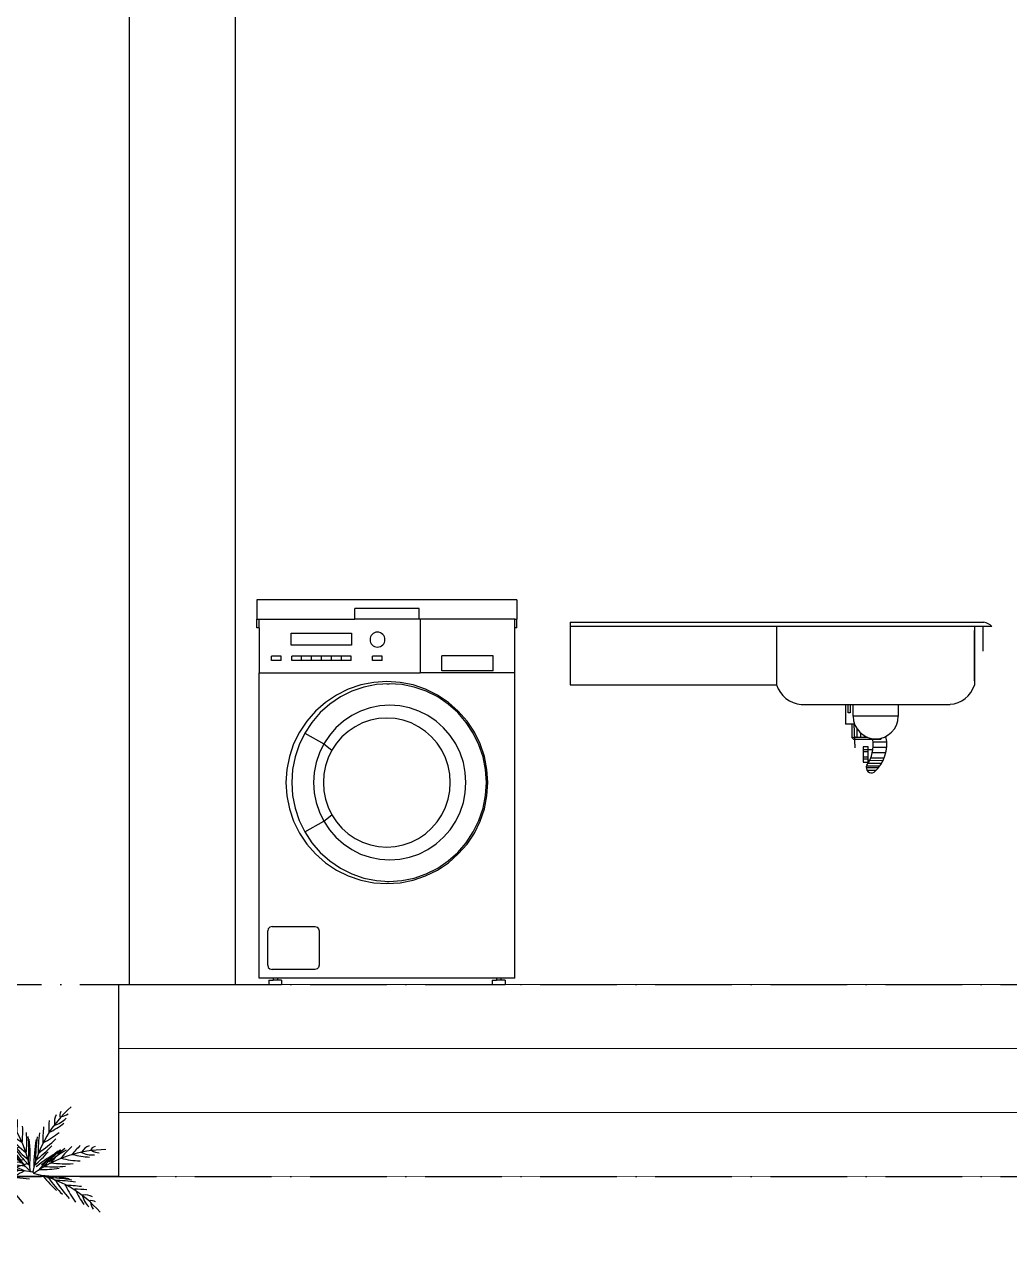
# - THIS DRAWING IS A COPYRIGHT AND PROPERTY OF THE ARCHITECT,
# Model space of a CAD drawing. Header units: millimetres. Extents: x -2842 to 116137, y -21481 to 17561.
# Drawn here: x 13105 to 15418, y -17548 to -14699 of the extents above; entities that cross this region are included whole.
import ezdxf
from ezdxf.xclip import XClip

# ---------------------------------------------------------------- set-up
doc = ezdxf.new("R2010")
doc.units = ezdxf.units.MM
doc.header["$LTSCALE"] = 150
doc.header["$XCLIPFRAME"] = 2
doc.linetypes.add('ACAD_ISO10W100', pattern=[18, 12, -3, 0, -3])
for name, color, linetype in [('ad-Elevation 10', 8, 'Continuous'), ('ad-Furniture', 8, 'Continuous'), ('ad-Grid', 8, 'ACAD_ISO10W100'), ('ad-MS Column', 1, 'Continuous')]:
    doc.layers.add(name, color=color, linetype=linetype)
doc.layers.add('ad-Landscape', color=7, linetype='Continuous', true_color=0x007f00)
doc.layers.add('ad-Verandah', color=7, linetype='Continuous', true_color=0xa57c52)

# ---------------------------------------------------------------- blocks, each defined once
blk = doc.blocks.new('hefhjbf')
for p, q in [((-605, 887.4), (-605, 842)), ((-375.6, 867.2), (-224.4, 867.2)), ((-375.6, 842), (-375.6, 867.2)), ((-224.4, 842), (-224.4, 867.2)), ((-605, 821.8), (-605, 842)), ((-600, 842), (-605, 842)), ((-600, 842), (-378.2, 842)), ((-600, 821.8), (-600, 842)), ((-378.2, 842), (-375.6, 842)), ((-378.2, 842), (-378.2, 716)), ((-375.6, 842), (-224.4, 842)), ((0, 842), (-224.4, 842)), ((0, 821.8), (0, 842)), ((5, 821.8), (5, 842)), ((-605, 821.8), (-600, 821.8)), ((-600, 716), (-600, 821.8)), ((-216.8, 809.4), (-216.8, 781.4)), ((-75.6, 809.4), (-216.8, 809.4)), ((-75.6, 781.4), (-75.6, 809.4)), ((0, 821.8), (5, 821.8)), ((0, 821.8), (0, 716)), ((-216.8, 781.4), (-75.6, 781.4)), ((-549.6, 756.3), (-428.6, 756.3)), ((-549.6, 721), (-549.6, 756.3)), ((-428.6, 721), (-428.6, 756.3)), ((-288.6, 755.3), (-266.2, 755.3)), ((-288.6, 745.2), (-288.6, 755.3)), ((-288.6, 745.2), (-266.2, 745.2)), ((-266.2, 745.2), (-266.2, 755.3)), ((-215.9, 755.3), (-193.5, 755.3)), ((-215.9, 745.2), (-215.9, 755.3)), ((-215.9, 745.2), (-193.5, 745.2)), ((-193.5, 745.2), (-193.5, 755.3)), ((-193.5, 755.3), (-146.7, 755.3)), ((-193.5, 745.2), (-146.7, 745.2)), ((-170.1, 745.2), (-170.1, 755.3)), ((-169.1, 755.3), (-146.7, 755.3)), ((-169.1, 745.2), (-146.7, 745.2)), ((-146.7, 755.3), (-99.9, 755.3)), ((-146.7, 745.2), (-146.7, 755.3)), ((-146.7, 745.2), (-99.9, 745.2)), ((-123.3, 745.2), (-123.3, 755.3)), ((-122.3, 755.3), (-99.9, 755.3)), ((-122.3, 745.2), (-99.9, 745.2)), ((-99.9, 755.3), (-76.5, 755.3)), ((-99.9, 745.2), (-99.9, 755.3)), ((-99.9, 745.2), (-76.5, 745.2)), ((-76.5, 745.2), (-76.5, 755.3)), ((-51.6, 755.3), (-29.2, 755.3)), ((-51.6, 745.2), (-51.6, 755.3)), ((-51.6, 745.2), (-29.2, 745.2)), ((-29.2, 745.2), (-29.2, 755.3)), ((-600, 0), (-600, 716)), ((-600, 716), (-378.2, 716)), ((-549.6, 721), (-428.6, 721)), ((0, 716), (-378.2, 716)), ((0, 0), (0, 716)), ((-390.7, 677.8), (-361.3, 687.7)), ((-364.1, 682.9), (-334.8, 688.8)), ((-361.3, 687.7), (-330.9, 693.8)), ((-334.8, 688.8), (-305, 690.8)), ((-330.9, 693.8), (-300, 695.8)), ((-299.7, 690.8), (-305, 690.8)), ((-305, 690.8), (-275.2, 688.8)), ((-300, 695.8), (-269.1, 693.8)), ((-275.2, 688.8), (-245.9, 682.9)), ((-269.1, 693.8), (-238.7, 687.7)), ((-238.7, 687.7), (-209.3, 677.8)), ((-444.3, 646.8), (-418.5, 664)), ((-444, 642.8), (-419.2, 659.7)), ((-419.2, 659.7), (-392.4, 673.1)), ((-418.5, 664), (-390.7, 677.8)), ((-392.4, 673.1), (-364.1, 682.9)), ((-245.9, 682.9), (-217.6, 673.1)), ((-217.6, 673.1), (-190.8, 659.7)), ((-209.3, 677.8), (-181.5, 664)), ((-190.8, 659.7), (-165.9, 642.8)), ((-181.5, 664), (-155.7, 646.8)), ((-467.6, 626.4), (-444.3, 646.8)), ((-466.5, 622.8), (-444, 642.8)), ((-375.1, 626.5), (-353, 634.2)), ((-353, 634.2), (-330.1, 638.8)), ((-330.1, 638.8), (-306.7, 640.3)), ((-306.7, 640.3), (-283.4, 638.8)), ((-283.4, 638.8), (-260.5, 634.2)), ((-260.5, 634.2), (-238.3, 626.5)), ((-165.9, 642.8), (-143.5, 622.8)), ((-155.7, 646.8), (-132.4, 626.4)), ((-505.2, 577.3), (-488, 603.1)), ((-502.8, 574.8), (-486.2, 600)), ((-488, 603.1), (-467.6, 626.4)), ((-486.2, 600), (-466.5, 622.8)), ((-433.1, 587.2), (-415.5, 602.8)), ((-415.5, 602.8), (-396.1, 616)), ((-396.1, 616), (-375.1, 626.5)), ((-374.2, 589.8), (-356.7, 598.6)), ((-356.7, 598.6), (-338.3, 604.9)), ((-338.3, 604.9), (-319.2, 608.8)), ((-319.2, 608.8), (-299.7, 610.1)), ((-299.7, 610.1), (-280.3, 608.8)), ((-280.3, 608.8), (-261.2, 604.9)), ((-261.2, 604.9), (-242.7, 598.6)), ((-242.7, 598.6), (-225.2, 589.8)), ((-238.3, 626.5), (-217.3, 616)), ((-217.3, 616), (-197.9, 602.8)), ((-197.9, 602.8), (-180.3, 587.2)), ((-143.5, 622.8), (-123.8, 600)), ((-132.4, 626.4), (-112, 603.1)), ((-123.8, 600), (-107.2, 574.8)), ((-112, 603.1), (-94.8, 577.3)), ((-518.9, 549.5), (-505.2, 577.3)), ((-516, 547.6), (-502.8, 574.8)), ((-448.5, 569.3), (-433.1, 587.2)), ((-405, 565.8), (-390.4, 578.8)), ((-390.4, 578.8), (-374.2, 589.8)), ((-225.2, 589.8), (-209, 578.8)), ((-209, 578.8), (-194.4, 565.8)), ((-180.3, 587.2), (-164.9, 569.3)), ((-107.2, 574.8), (-151.9, 549.6)), ((-107.2, 574.8), (-93.9, 547.6)), ((-94.8, 577.3), (-81.1, 549.5)), ((-528.9, 520.2), (-518.9, 549.5)), ((-525.6, 518.9), (-516, 547.6)), ((-471.9, 528.3), (-461.5, 549.6)), ((-461.5, 549.6), (-448.5, 569.3)), ((-428.7, 534.5), (-417.9, 550.9)), ((-417.9, 550.9), (-405, 565.8)), ((-194.4, 565.8), (-181.5, 550.9)), ((-181.5, 550.9), (-170.7, 534.5)), ((-151.9, 549.6), (-170.7, 534.5)), ((-164.9, 569.3), (-151.9, 549.6)), ((-151.9, 549.6), (-141.6, 528.3)), ((-93.9, 547.6), (-84.3, 518.9)), ((-81.1, 549.5), (-71.1, 520.2)), ((-534.9, 489.8), (-528.9, 520.2)), ((-531.4, 489.1), (-525.6, 518.9)), ((-479.4, 505.8), (-471.9, 528.3)), ((-443.6, 498), (-437.3, 516.7)), ((-437.3, 516.7), (-428.7, 534.5)), ((-170.7, 534.5), (-162.1, 516.7)), ((-162.1, 516.7), (-155.8, 498)), ((-141.6, 528.3), (-134.1, 505.8)), ((-84.3, 518.9), (-78.5, 489.1)), ((-71.1, 520.2), (-65.1, 489.8)), ((-537, 458.8), (-534.9, 489.8)), ((-533.4, 458.8), (-531.4, 489.1)), ((-483.9, 482.5), (-479.4, 505.8)), ((-447.4, 478.6), (-443.6, 498)), ((-155.8, 498), (-152, 478.6)), ((-134.1, 505.8), (-129.5, 482.5)), ((-78.5, 489.1), (-76.6, 458.8)), ((-65.1, 489.8), (-63, 458.8)), ((-534.9, 427.9), (-537, 458.8)), ((-531.4, 428.6), (-533.4, 458.8)), ((-485.5, 458.8), (-483.9, 482.5)), ((-483.9, 435.1), (-485.5, 458.8)), ((-448.7, 458.8), (-447.4, 478.6)), ((-447.4, 439.1), (-448.7, 458.8)), ((-152, 478.6), (-150.8, 458.8)), ((-150.8, 458.8), (-152, 439.1)), ((-129.5, 482.5), (-128, 458.8)), ((-128, 458.8), (-129.5, 435.1)), ((-76.6, 458.8), (-78.5, 428.6)), ((-63, 458.8), (-65.1, 427.9)), ((-528.9, 397.5), (-534.9, 427.9)), ((-525.6, 398.8), (-531.4, 428.6)), ((-479.4, 411.8), (-483.9, 435.1)), ((-443.6, 419.7), (-447.4, 439.1)), ((-152, 439.1), (-155.8, 419.7)), ((-129.5, 435.1), (-134.1, 411.8)), ((-78.5, 428.6), (-84.3, 398.8)), ((-65.1, 427.9), (-71.1, 397.5)), ((-471.9, 389.4), (-479.4, 411.8)), ((-437.3, 400.9), (-443.6, 419.7)), ((-428.7, 383.2), (-437.3, 400.9)), ((-162.1, 400.9), (-170.7, 383.2)), ((-155.8, 419.7), (-162.1, 400.9)), ((-134.1, 411.8), (-141.6, 389.4)), ((-518.9, 368.1), (-528.9, 397.5)), ((-516, 370.1), (-525.6, 398.8)), ((-461.5, 368.1), (-471.9, 389.4)), ((-417.9, 366.7), (-428.7, 383.2)), ((-170.7, 383.2), (-181.5, 366.7)), ((-151.9, 368.1), (-170.7, 383.2)), ((-141.6, 389.4), (-151.9, 368.1)), ((-84.3, 398.8), (-93.9, 370.1)), ((-71.1, 397.5), (-81.1, 368.1)), ((-505.2, 340.3), (-518.9, 368.1)), ((-502.8, 342.9), (-516, 370.1)), ((-486.2, 317.6), (-502.8, 342.9)), ((-448.5, 348.3), (-461.5, 368.1)), ((-433.1, 330.5), (-448.5, 348.3)), ((-405, 351.9), (-417.9, 366.7)), ((-390.4, 338.8), (-405, 351.9)), ((-194.4, 351.9), (-209, 338.8)), ((-181.5, 366.7), (-194.4, 351.9)), ((-164.9, 348.3), (-180.3, 330.5)), ((-151.9, 368.1), (-164.9, 348.3)), ((-107.2, 342.9), (-151.9, 368.1)), ((-107.2, 342.9), (-123.8, 317.6)), ((-93.9, 370.1), (-107.2, 342.9)), ((-81.1, 368.1), (-94.8, 340.3)), ((-488, 314.6), (-505.2, 340.3)), ((-467.6, 291.3), (-488, 314.6)), ((-466.5, 294.8), (-486.2, 317.6)), ((-415.5, 314.8), (-433.1, 330.5)), ((-396.1, 301.6), (-415.5, 314.8)), ((-374.2, 327.8), (-390.4, 338.8)), ((-356.7, 319.1), (-374.2, 327.8)), ((-338.3, 312.7), (-356.7, 319.1)), ((-242.7, 319.1), (-261.2, 312.7)), ((-225.2, 327.8), (-242.7, 319.1)), ((-209, 338.8), (-225.2, 327.8)), ((-197.9, 314.8), (-217.3, 301.6)), ((-180.3, 330.5), (-197.9, 314.8)), ((-123.8, 317.6), (-143.5, 294.8)), ((-112, 314.6), (-132.4, 291.3)), ((-94.8, 340.3), (-112, 314.6)), ((-444.3, 270.8), (-467.6, 291.3)), ((-444, 274.8), (-466.5, 294.8)), ((-375.1, 291.1), (-396.1, 301.6)), ((-353, 283.5), (-375.1, 291.1)), ((-319.2, 308.9), (-338.3, 312.7)), ((-299.7, 307.6), (-319.2, 308.9)), ((-280.3, 308.9), (-299.7, 307.6)), ((-261.2, 312.7), (-280.3, 308.9)), ((-238.3, 291.1), (-260.5, 283.5)), ((-217.3, 301.6), (-238.3, 291.1)), ((-143.5, 294.8), (-165.9, 274.8)), ((-132.4, 291.3), (-155.7, 270.8)), ((-418.5, 253.6), (-444.3, 270.8)), ((-419.2, 258), (-444, 274.8)), ((-392.4, 244.5), (-419.2, 258)), ((-330.1, 278.9), (-353, 283.5)), ((-306.7, 277.3), (-330.1, 278.9)), ((-283.4, 278.9), (-306.7, 277.3)), ((-260.5, 283.5), (-283.4, 278.9)), ((-190.8, 258), (-217.6, 244.5)), ((-165.9, 274.8), (-190.8, 258)), ((-155.7, 270.8), (-181.5, 253.6)), ((-390.7, 239.9), (-418.5, 253.6)), ((-364.1, 234.8), (-392.4, 244.5)), ((-361.3, 229.9), (-390.7, 239.9)), ((-334.8, 228.9), (-364.1, 234.8)), ((-330.9, 223.9), (-361.3, 229.9)), ((-305, 226.9), (-334.8, 228.9)), ((-275.2, 228.9), (-305, 226.9)), ((-245.9, 234.8), (-275.2, 228.9)), ((-238.7, 229.9), (-269.1, 223.9)), ((-217.6, 244.5), (-245.9, 234.8)), ((-209.3, 239.9), (-238.7, 229.9)), ((-181.5, 253.6), (-209.3, 239.9)), ((-300, 221.8), (-330.9, 223.9)), ((-299.7, 226.9), (-305, 226.9)), ((-269.1, 223.9), (-300, 221.8)), ((-139.8, 116), (-141.2, 110.9)), ((-136.1, 119.7), (-139.8, 116)), ((-131.1, 121), (-136.1, 119.7)), ((-30.3, 121), (-131.1, 121)), ((-30.3, 121), (-25.2, 119.7)), ((-25.2, 119.7), (-21.5, 116)), ((-21.5, 116), (-20.2, 110.9)), ((-141.2, 110.9), (-141.2, 30.3)), ((-20.2, 30.3), (-20.2, 110.9)), ((-141.2, 30.3), (-139.8, 25.2)), ((-20.2, 30.3), (-21.5, 25.2)), ((-600, 0), (-567.2, 0)), ((-567.2, 0), (-567.2, -5)), ((-567.2, 0), (-557.1, 0)), ((-557.1, 0), (-557.1, -5)), ((-557.1, 0), (-42.9, 0)), ((-139.8, 25.2), (-136.1, 21.5)), ((-136.1, 21.5), (-131.1, 20.2)), ((-131.1, 20.2), (-30.3, 20.2)), ((-42.9, 0), (-42.9, -5)), ((-42.9, 0), (-32.8, 0)), ((-32.8, 0), (-32.8, -5)), ((-32.8, 0), (0, 0)), ((-25.2, 21.5), (-30.3, 20.2)), ((-21.5, 25.2), (-25.2, 21.5)), ((-577.3, -5), (-577.3, -15.1)), ((-577.3, -5), (-567.2, -5)), ((-547.1, -15.1), (-577.3, -15.1)), ((-567.2, -5), (-557.1, -5)), ((-547.1, -5), (-557.1, -5)), ((-547.1, -5), (-547.1, -15.1)), ((-52.9, -5), (-52.9, -15.1)), ((-52.9, -5), (-42.9, -5)), ((-22.7, -15.1), (-52.9, -15.1)), ((-42.9, -5), (-32.8, -5)), ((-22.7, -5), (-32.8, -5)), ((-22.7, -5), (-22.7, -15.1))]:
    blk.add_line(p, q)
blk.add_lwpolyline([(-605, 887.4), (5, 887.4), (5, 842), (0, 842)])
blk.add_circle((-277.9, 794.1), 17.5)
blk = doc.blocks.new('ggh')
for p, q in [((439.6, 0.2, 0), (-550.4, -0.2, 0)), ((-65.7, 0.2, 0), (-65.7, -97.8, 0)), ((-65.7, 0.2, 0), (-65.7, -97.8, 0)), ((398.6, 0.2, 0), (398.6, -97.8, 0)), ((418.6, 0.2, 0), (418.6, -58.2, 0)), ((398.6, -9.8, 0), (398.6, -130.3, 0)), ((398.6, -127.7, 0), (398.6, -9.8, 0)), ((-65.7, -97.8, 0), (-65.7, -137, 0)), ((-65.7, -97.8, 0), (-65.7, -137, 0)), ((398.6, -97.8, 0), (398.6, -137.6, 0)), ((-7.8, -182.8, 0), (341.3, -182.8, 0)), ((-7.8, -182.8, 0), (341.3, -182.8, 0)), ((95.8, -182.8, 0), (95.8, -229.1, 0)), ((102, -182.8, 0), (107.1, -182.8, 0)), ((102, -202.5, 0), (102, -182.8, 0)), ((107.1, -182.8, 0), (107.1, -202.5, 0)), ((113.8, -210.8, 0), (113.8, -182.8, 0)), ((113.8, -182.8, 0), (219.7, -182.8, 0)), ((219.7, -182.8, 0), (219.7, -210.8, 0)), ((107.1, -202.5, 0), (102, -202.5, 0)), ((219.7, -210.8, 0), (113.8, -210.8, 0)), ((219.7, -210.8, 0), (113.9, -210.8, 0)), ((117.1, -229.1, 0), (95.8, -229.1, 0)), ((110.6, -229.1, 0), (110.6, -260.3, 0)), ((115.6, -229.1, 0), (117.6, -284.7, 0)), ((122.9, -240.4, 0), (122.9, -260.3, 0)), ((131.2, -250, 0), (131.2, -260.3, 0)), ((110.6, -260.3, 0), (115.6, -265.3, 0)), ((148.1, -260.3, 0), (110.6, -260.3, 0)), ((177.9, -265.3, 0), (115.6, -265.3, 0)), ((117, -267.7, 0), (117.3, -276.3, 0)), ((149.2, -282.6, 0), (137.7, -282.6, 0)), ((137.7, -282.6, 0), (137.7, -318.4, 0)), ((140.1, -256.5, 0), (140.1, -260.3, 0)), ((149.2, -318.4, 0), (149.2, -282.6, 0)), ((192.7, -271.4, 0), (160.7, -271.3, 0)), ((192.5, -283.9, 0), (160.7, -283.8, 0)), ((181.6, -261.6, 0), (177.9, -265.3, 0)), ((149.2, -289.8, 0), (137.7, -289.8, 0)), ((149.2, -294, 0), (137.7, -294, 0)), ((149.2, -306.6, 0), (137.7, -306.6, 0)), ((149.2, -311.2, 0), (137.7, -311.2, 0)), ((186.5, -308.9, 0), (154.9, -308.8, 0)), ((190.8, -296.4, 0), (158.8, -296.3, 0)), ((137.7, -318.4, 0), (149.2, -318.4, 0)), ((172.9, -331.8, 0), (144.8, -332.1, 0)), ((175.9, -327.9, 0), (145, -328.2, 0)), ((166.7, -338.1, 0), (147, -338.3, 0)), ((180.2, -321.6, 0), (148.4, -321.9, 0)), ((183.9, -314.7, 0), (152.2, -315.1, 0))]:
    blk.add_line(p, q)
at = {"elevation": 0}
for points in [[(-550.4, 9.8), (-550.4, -137), (-65.7, -137)], [(-550.4, 9.8), (420.3, 9.8)]]:
    blk.add_lwpolyline(points, dxfattribs=at)
for centre, radius, start, end in [((414.8, -25.6, 0), 35.8, 46.1432, 81.0784), ((-3.1, -117.4, 0), 65.6, 197.4118, 265.9264), ((336.5, -117.7, 0), 65.2, 274.186, 342.22), ((166.8, -210.8, 0), 52.9, 180, 0), ((75.3, -277.3, 0), 85.7, 325.5936, 7.9915), ((105.4, -276.3, 0), 87.4, 311.5244, 11.9072), ((162.6, -47.6, 0), 241.4, 266.8179, 269.4103), ((157.1, -331.1, 0), 12.4, 154.0936, 300.3569), ((162.6, -47.6, 0), 266.4, 267.1168, 267.8785)]:
    blk.add_arc(centre, radius, start, end)
blk = doc.blocks.new('zw$66E4')
at = {"layer": 'ad-MS Column'}
blk.add_lwpolyline([(0, 0), (250, 0), (250, 3050), (0, 3050)], close=True, dxfattribs=at)
blk = doc.blocks.new('njkvifuyu')
at = {"layer": 'ad-Elevation 10'}
for points in [[(-7355, -3500), (-13550, -3500), (-13550, 0)], [(-7355, -3050), (-7355, -3500)]]:
    blk.add_lwpolyline(points, dxfattribs=at)
at = {"layer": 'ad-Verandah', "const_width": 2}
for points in [[(-7355, -3050), (-3925, -3050), (-3925, -3200), (-7355, -3200)], [(-7355, -3200), (-3925, -3200), (-3925, -3350), (-7355, -3350)], [(-7355, -3350), (-3925, -3350), (-3925, -3500), (-7355, -3500)]]:
    blk.add_lwpolyline(points, close=True, dxfattribs=at)
at = {"layer": 'ad-Furniture', "xscale": -1}
blk.add_blockref('hefhjbf', (-7025, -3034.9), dxfattribs=at)
at = {"layer": 'ad-Furniture'}
blk.add_blockref('ggh', (-5744.6, -2209.8, 0), dxfattribs=at)
at = {"layer": 'ad-MS Column'}
blk.add_blockref('zw$66E4', (-7330, -3050), dxfattribs=at)
blk = doc.blocks.new('zw$38DE')
at = {"layer": 'ad-Grid', "ltscale": 0.1}
for points in [[(-27431.1, 0), (0, 0)], [(-27431.1, -450), (0, -450)]]:
    blk.add_lwpolyline(points, dxfattribs=at)
blk = doc.blocks.new('TR12')
at = {"layer": 'ad-Landscape', "color": 0}
for p, q in [((-0.095, 1.078), (-0.608, 2.035)), ((0, 0), (-0.186, 2.116)), ((-0.161, 1.023), (0.05, 1.957)), ((-0.116, 1.313), (0.501, 2.064)), ((0, 0), (0.581, 2.043)), ((0.296, 1.041), (0.159, 2.118)), ((-1.094, 0.735), (-1.292, 1.686)), ((0, 0), (-0.974, 1.698)), ((-0.515, 0.899), (-0.651, 1.846)), ((-0.223, 1.417), (-0.553, 1.878)), ((0, 0), (-0.304, 1.934)), ((0.361, 1.268), (1.204, 1.75)), ((-0.714, 1.244), (-1.186, 1.557)), ((-1.285, 0.296), (-1.808, 1.114)), ((0, 0), (-1.763, 1.184)), ((1.279, 0.65), (1.615, 1.106)), ((-0.899, 0.603), (-1.965, 0.806)), ((-1.023, 0.163), (-1.846, 0.653)), ((0, 0), (1.745, 0.887)), ((0, 0), (-2.07, 0.477)), ((0.924, 0.469), (1.877, 0.557)), ((1.082, 0.04), (2.064, 0.503)), ((-1.055, 0.243), (-2.123, 0.051)), ((-1.416, 0.226), (-1.957, 0.055)), ((0, 0), (-1.933, 0.309)), ((0, 0), (-1.916, -0.402)), ((0, 0), (2.123, 0.079)), ((1.317, 0.049), (2.036, -0.605)), ((-1.014, -0.213), (-1.957, -0.049)), ((-1.715, -0.36), (-1.947, -0.205)), ((-1.404, -0.294), (-1.848, -0.647))]:
    blk.add_line(p, q, dxfattribs=at)
blk = doc.blocks.new('TR13')
at = {"layer": 'ad-Landscape'}
for centre, radius, start, end in [((2.274, 0.393), 2.308, 153.8471, 189.8045), ((0.279, 1.137), 0.284, 174.8554, 213.511), ((-0.316, 1.395), 0.558, 309.4156, 336.9891), ((0.175, 1.225), 0.119, 165.7556, 225.016), ((-0.039, 1.406), 0.275, 300.4086, 330.328), ((2.506, 1.862), 2.724, 198.1648, 203.115), ((-1.075, 1.779), 1.451, 318.0291, 330.8083), ((-2.009, -1.216), 2.308, 31.3349, 67.3424), ((-0.935, 1.07), 0.275, 250.8614, 280.7808), ((-0.719, 1.244), 0.558, 244.2003, 271.7738), ((-0.977, 0.793), 0.119, 356.1734, 55.4338), ((-0.997, 0.657), 0.284, 7.6784, 46.334), ((-3.15, -0.263), 2.724, 18.0744, 23.0247), ((-2.981, -0.412), 2.724, 18.0023, 24.6457), ((2.469, 1.428), 2.724, 194.9247, 203.2841), ((2.477, 1.638), 2.724, 196.5437, 203.1872), ((-2.031, 1.689), 2.391, 326.652, 336.6071), ((-1.375, 1.736), 1.774, 319.5294, 331.0874), ((2.005, -1.216), 2.308, 112.6576, 148.6651), ((2.977, -0.412), 2.724, 155.3543, 161.9977), ((3.146, -0.263), 2.724, 156.9753, 161.9256), ((0.714, 1.244), 0.558, 268.2262, 295.7997), ((0.993, 0.657), 0.284, 133.666, 172.3216), ((0.973, 0.793), 0.119, 124.5662, 183.8266), ((0.931, 1.07), 0.275, 259.2192, 289.1386), ((-0.401, 2.033), 1.451, 250.3811, 263.1603), ((-0.147, 2.198), 1.774, 250.102, 261.66), ((-2.836, -0.565), 2.724, 17.9053, 26.2647), ((-2.747, -0.676), 2.724, 17.8111, 27.5304), ((-2.685, -0.762), 2.724, 17.7148, 28.6944), ((2.484, 1.18), 2.724, 192.4951, 203.4746), ((2.474, 1.286), 2.724, 193.659, 203.3783), ((-1.909, 1.362), 2.194, 329.0112, 339.4033), ((-1.648, 1.025), 1.86, 331.1427, 342.4295), ((2.432, -1.164), 2.724, 141.1023, 152.0818), ((2.681, -0.762), 2.724, 151.3056, 162.2852), ((2.509, -1.091), 2.724, 142.2662, 151.9855), ((2.743, -0.676), 2.724, 152.4696, 162.1889), ((2.616, -0.998), 2.724, 143.5319, 151.8914), ((2.832, -0.565), 2.724, 153.7353, 162.0947), ((0.143, 2.198), 1.774, 278.34, 289.898), ((0.397, 2.033), 1.451, 276.8397, 289.6189), ((-1.204, -0.017), 0.284, 45.1354, 83.791), ((-2.354, -2.058), 2.724, 55.5314, 60.4817), ((-2.168, -2.103), 2.724, 55.4593, 62.1027), ((-1.96, -2.136), 2.724, 55.3623, 63.7217), ((-1.822, -2.17), 2.724, 55.2681, 64.9875), ((0.378, 2.594), 2.391, 244.5823, 254.5374), ((-1.72, -2.2), 2.724, 55.1719, 66.1514), ((0.501, 2.268), 2.194, 241.7861, 252.1783), ((0.527, 1.842), 1.86, 238.7599, 250.0467), ((-0.531, 1.842), 1.86, 289.9533, 301.2401), ((-0.505, 2.268), 2.194, 287.8217, 298.2139), ((-0.382, 2.594), 2.391, 285.4626, 295.4177), ((-0.926, -2.022), 2.2, 65.9785, 103.9755), ((-1.406, 0.348), 0.275, 288.3185, 318.2379), ((-1.27, 0.102), 0.119, 33.6304, 92.8909), ((-1.34, 0.618), 0.558, 281.6573, 309.2309), ((-1.568, 1.437), 1.451, 287.8381, 300.6174), ((-1.506, 1.693), 1.774, 287.559, 299.1171), ((-1.33, 2.326), 2.391, 282.0393, 291.9945), ((-1.034, 2.143), 2.194, 279.2432, 289.6353), ((-0.755, 1.82), 1.86, 276.2169, 287.5038), ((0.467, -2.181), 2.2, 63.0377, 101.5351), ((1.201, -2.533), 2.724, 100.8618, 111.8414), ((1.307, -2.526), 2.724, 102.0258, 111.7451), ((1.508, 1.853), 2.194, 237.3779, 247.7701), ((1.449, -2.524), 2.724, 103.2915, 111.6509), ((1.838, 1.966), 2.391, 235.0188, 244.9739), ((1.659, -2.538), 2.724, 104.9105, 111.5539), ((1.85, -2.536), 2.724, 106.5316, 111.4818), ((0.502, -2.259), 2.308, 102.0179, 139.5122), ((-0.562, -2.939), 2.724, 90.1721, 96.8155), ((-2.179, 0.559), 1.774, 322.2718, 333.8299), ((-0.372, -2.848), 2.724, 90.0751, 98.4345), ((-0.239, -2.797), 2.724, 89.9809, 99.7003), ((-2.395, 1.179), 2.391, 316.7521, 326.7073), ((-0.138, -2.764), 2.724, 89.8847, 100.8642), ((-2.047, 1.197), 2.194, 313.956, 324.3481), ((-1.633, 1.091), 1.86, 310.9297, 322.2166), ((1.163, 1.602), 1.86, 239.5095, 250.7963), ((1.867, 1.309), 1.774, 227.8962, 239.4542), ((1.869, 1.046), 1.451, 226.3959, 239.1751), ((1.463, 0.299), 0.558, 217.7824, 245.3559), ((1.188, -0.289), 0.284, 83.2222, 121.8778), ((1.28, -0.188), 0.119, 74.1224, 133.3828), ((1.467, 0.021), 0.275, 208.7754, 238.6948), ((-0.972, -0.722), 0.284, 79.8482, 118.5038), ((-1.445, -0.278), 0.558, 316.3701, 343.9437), ((-0.755, -3.055), 2.724, 90.2442, 95.1945), ((-2.099, 0.266), 1.451, 322.5509, 335.3302), ((-1.095, -0.662), 0.119, 68.3432, 127.6037), ((-1.346, -0.538), 0.275, 323.0313, 352.9507)]:
    blk.add_arc(centre, radius, start, end, dxfattribs=at)
blk = doc.blocks.new('A$C04069485')
at = {"layer": 'ad-Landscape', "color": 104, "xscale": 124.315801057205, "yscale": 124.315801057205, "zscale": 124.315801057205, "rotation": 337.6020414040115}
blk.add_blockref('TR13', (367, 10.6), dxfattribs=at)
at = {"layer": 'ad-Landscape', "xscale": 87.5639006525247, "yscale": 87.5639006525247, "zscale": 87.5639006525247, "rotation": 352.4468819518883}
blk.add_blockref('TR12', (174.5, 12.2), dxfattribs=at)
blk = doc.blocks.new('A$C249b2c6c')
at = {"layer": 'ad-Landscape'}
blk.add_blockref('A$C04069485', (-8923.2, -450), dxfattribs=at)

msp = doc.modelspace()

# ---------------------------------------------------------------- block references
ref = msp.add_blockref('zw$38DE', (26279.9, -16952.2))
XClip(ref).set_block_clipping_path([(-24388.2934201569, -2140.6281090205), (349.01197073, 5188.3683916222)])
msp.add_blockref('njkvifuyu', (20681.4, -13902.2))
at = {"layer": 'ad-Landscape'}
msp.add_blockref('A$C249b2c6c', (21681.4, -16952.2), dxfattribs=at)

doc.saveas('drawing.dxf')
